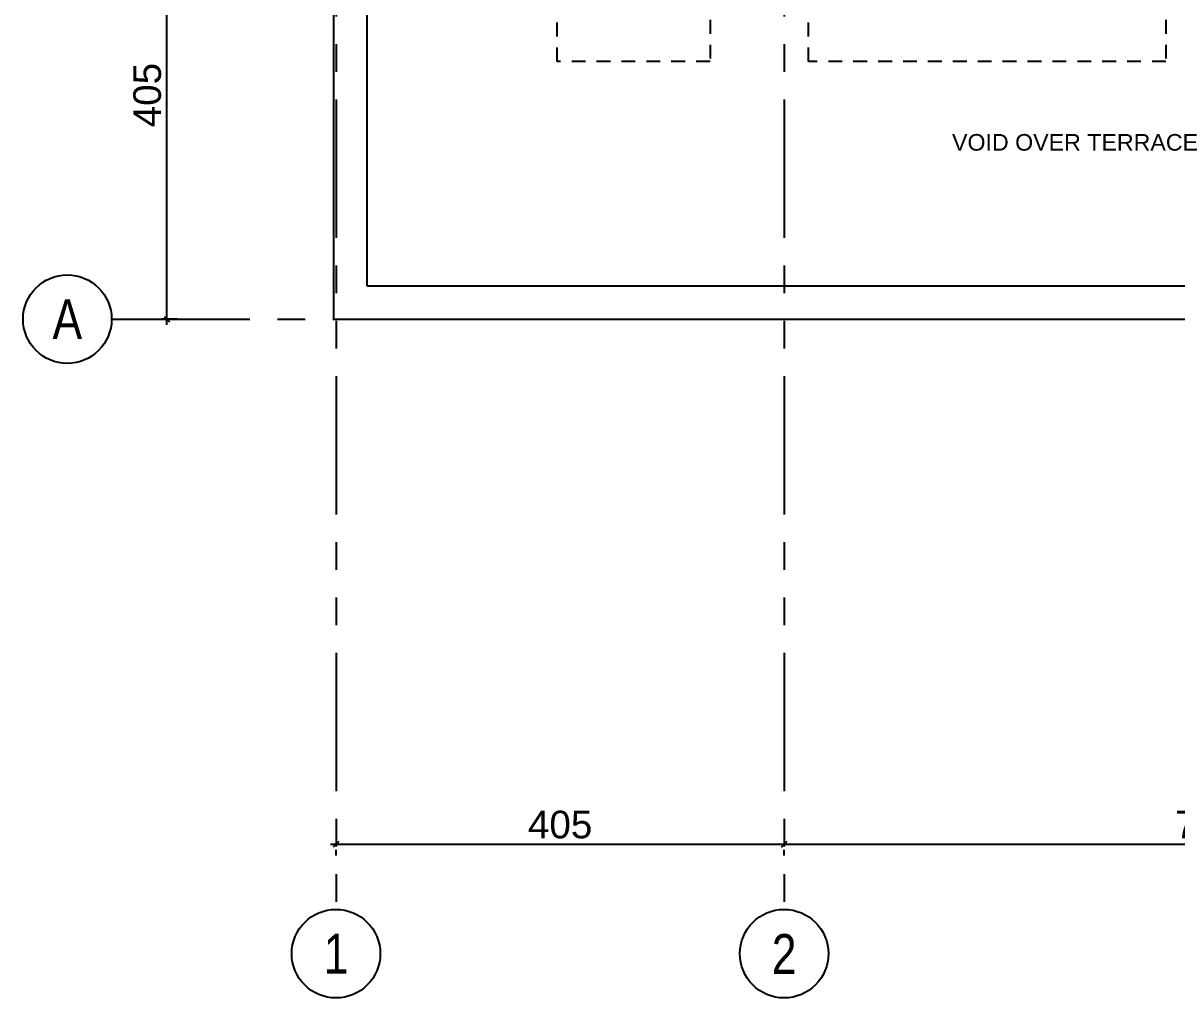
# Model space of a CAD drawing. Extents: x 186.8 to 246.9, y -2.6 to 70.8.
# Drawn here: x 192.59 to 203.02, y -2.63 to 6.18 of the extents above; entities that cross this region are included whole.
import ezdxf
from ezdxf.enums import TextEntityAlignment as Align

# ---------------------------------------------------------------- set-up
doc = ezdxf.new("R2010")
doc.units = 0
doc.header["$MEASUREMENT"] = 0
doc.header["$PDMODE"] = 35
doc.header["$PDSIZE"] = 0.3
doc.linetypes.add('AXIS_100$0$A-AXIS$0$PHANTOM', pattern=[2.5, 1.25, -0.25, 0.25, -0.25, 0.25, -0.25])
doc.linetypes.add('HIDDEN2', pattern=[0.1875, 0.125, -0.0625])
doc.layers.get('0').update_dxf_attribs({"linetype": 'CONTINUOUS'})
doc.layers.get('DEFPOINTS').update_dxf_attribs({"linetype": 'CONTINUOUS'})
for name, color, linetype in [('A-PROJECTION', 9, 'CONTINUOUS'), ('a-text-red', 10, 'CONTINUOUS'), ('AXIS_100$0$A-axe-dim-100', 3, 'CONTINUOUS'), ('AXIS_100$0$A-axe-text', 3, 'CONTINUOUS'), ('AXIS_100$0$A-AXIS-100', 10, 'AXIS_100$0$A-AXIS$0$PHANTOM')]:
    doc.layers.add(name, color=color, linetype=linetype)
doc.styles.add('A100-STEXT', font='ARIAL.TTF', dxfattribs={"height": 0.25})
doc.styles.add('AXIS_100$0$A-AXIS$0$STRUCTURE$0$A100-STEXT', font='ARIAL.TTF', dxfattribs={"height": 0.25})
doc.styles.add('AXIS_100$0$STYLE1', font='ARIAL.TTF')
doc.dimstyles.new('AXIS_100$0$A50-DIM', dxfattribs={"dimtxt": 0.1, "dimasz": 0.05, "dimexe": 0.05, "dimexo": 0.1, "dimgap": 0.05, "dimtad": 1, "dimlfac": 100, "dimrnd": 0.5, "dimdsep": 46, "dimtxsty": 'AXIS_100$0$STYLE1', "dimblk": 'AXIS_100$0$_OBLIQUE', "dimcen": 0.05, "dimdle": 0.05, "dimclrd": 35, "dimclre": 35, "dimclrt": 256, "dimadec": 0, "dimazin": 0, "dimtfac": 1.4, "dimtix": 1, "dimtmove": 2, "dimatfit": 3, "dimldrblk": 'AXIS_100$0$_Open90', "dimfxl": 0, "dimtolj": 1, "dimarcsym": 0})

# ---------------------------------------------------------------- blocks, each defined once
blk = doc.blocks.new('AXIS_100$0$_OBLIQUE')
at = {"color": 0, "linetype": 'ByBlock'}
blk.add_line((-0.5, -0.5), (0.5, 0.5), dxfattribs=at)
blk = doc.blocks.new('*D155')
at = {"layer": 'AXIS_100$0$A-axe-dim-100', "color": 35, "linetype": 'Continuous', "lineweight": -2}
for p, q in [((199.466, -1.146), (199.466, -1.196)), ((195.366, -1.246), (199.516, -1.246)), ((195.416, -1.346), (195.416, -1.296))]:
    blk.add_line(p, q, dxfattribs=at)
at = {"layer": 'DEFPOINTS', "color": 0, "linetype": 'Continuous'}
for p in [(195.416, -1.246), (199.466, -1.246), (199.466, -1.246)]:
    blk.add_point(p, dxfattribs=at)
at = {"layer": 'AXIS_100$0$A-axe-dim-100', "color": 35, "linetype": 'Continuous', "lineweight": -2, "xscale": 0.05, "yscale": 0.05, "zscale": 0.05, "rotation": 180}
blk.add_blockref('AXIS_100$0$_OBLIQUE', (195.416, -1.246), dxfattribs=at)
at = {"layer": 'AXIS_100$0$A-axe-dim-100', "color": 35, "linetype": 'Continuous', "lineweight": -2, "xscale": 0.05, "yscale": 0.05, "zscale": 0.05}
blk.add_blockref('AXIS_100$0$_OBLIQUE', (199.466, -1.246), dxfattribs=at)
at = {"layer": 'AXIS_100$0$A-axe-dim-100', "linetype": 'Continuous', "insert": (197.441, -1.069), "char_height": 0.25, "attachment_point": 5, "style": 'AXIS_100$0$STYLE1'}
blk.add_mtext('\\A1;405', dxfattribs=at)
blk = doc.blocks.new('AXIS_100$0$_Open90')
at = {"color": 0, "linetype": 'ByBlock', "lineweight": -2}
for p, q in [((0, 0), (-1, 0)), ((-0.5, 0.5), (0, 0)), ((0, 0), (-0.5, -0.5))]:
    blk.add_line(p, q, dxfattribs=at)
blk = doc.blocks.new('*D159')
at = {"layer": 'AXIS_100$0$A-axe-dim-100', "color": 35, "linetype": 'Continuous', "lineweight": -2}
for p, q in [((193.983, 7.55), (193.837, 7.55)), ((193.887, 3.45), (193.887, 7.6)), ((193.983, 3.5), (193.837, 3.5))]:
    blk.add_line(p, q, dxfattribs=at)
at = {"layer": 'DEFPOINTS', "color": 0, "linetype": 'Continuous'}
for p in [(193.887, 7.55), (194.083, 7.55), (194.083, 3.5)]:
    blk.add_point(p, dxfattribs=at)
at = {"layer": 'AXIS_100$0$A-axe-dim-100', "color": 35, "linetype": 'Continuous', "lineweight": -2, "xscale": 0.05, "yscale": 0.05, "zscale": 0.05}
for p, rotation in [((193.887, 7.55), 90), ((193.887, 3.5), 270)]:
    blk.add_blockref('AXIS_100$0$_OBLIQUE', p, dxfattribs=dict(at, rotation=rotation))
at = {"layer": 'AXIS_100$0$A-axe-dim-100', "linetype": 'Continuous', "insert": (193.71, 5.525), "char_height": 0.25, "attachment_point": 5, "rotation": 90, "style": 'AXIS_100$0$STYLE1'}
blk.add_mtext('\\A1;405', dxfattribs=at)
blk = doc.blocks.new('*D171')
at = {"layer": 'AXIS_100$0$A-axe-dim-100', "color": 35, "linetype": 'Continuous', "lineweight": -2}
for p, q in [((207.116, -1.146), (207.116, -1.196)), ((199.416, -1.246), (207.166, -1.246)), ((199.466, -1.346), (199.466, -1.296))]:
    blk.add_line(p, q, dxfattribs=at)
at = {"layer": 'DEFPOINTS', "color": 0, "linetype": 'Continuous'}
for p in [(199.466, -1.246), (207.116, -1.246), (207.116, -1.246)]:
    blk.add_point(p, dxfattribs=at)
at = {"layer": 'AXIS_100$0$A-axe-dim-100', "color": 35, "linetype": 'Continuous', "lineweight": -2, "xscale": 0.05, "yscale": 0.05, "zscale": 0.05, "rotation": 180}
blk.add_blockref('AXIS_100$0$_OBLIQUE', (199.466, -1.246), dxfattribs=at)
at = {"layer": 'AXIS_100$0$A-axe-dim-100', "color": 35, "linetype": 'Continuous', "lineweight": -2, "xscale": 0.05, "yscale": 0.05, "zscale": 0.05}
blk.add_blockref('AXIS_100$0$_OBLIQUE', (207.116, -1.246), dxfattribs=at)
at = {"layer": 'AXIS_100$0$A-axe-dim-100', "linetype": 'Continuous', "insert": (203.291, -1.069), "char_height": 0.25, "attachment_point": 5, "style": 'AXIS_100$0$STYLE1'}
blk.add_mtext('\\A1;765', dxfattribs=at)

msp = doc.modelspace()

# ---------------------------------------------------------------- linework, layer by layer
at = {"layer": 'A-PROJECTION'}
for p, q in [((195.39554, 3.5), (195.39554, 6.43)), ((195.69554, 3.8), (195.69554, 6.43)), ((195.69554, 3.8), (207.03554, 3.8)), ((195.39554, 3.5), (238.34554, 3.5))]:
    msp.add_line(p, q, dxfattribs=at)
at = {"layer": 'A-PROJECTION', "linetype": 'HIDDEN2'}
for points in [[(198.79554, 6.43), (198.79554, 5.83), (197.41554, 5.83), (197.41554, 6.43)], [(202.91554, 6.43), (202.91554, 5.83), (199.68554, 5.83), (199.68554, 6.43)]]:
    msp.add_lwpolyline(points, dxfattribs=at)
at = {"layer": 'AXIS_100$0$A-AXIS-100'}
for p, q in [((195.41554, 32.98435), (195.41554, -1.8346)), ((199.46554, 32.98435), (199.46554, -1.8346)), ((193.38718, 3.5), (240.59652, 3.5))]:
    msp.add_line(p, q, dxfattribs=at)
at = {"layer": 'AXIS_100$0$A-AXIS-100', "linetype": 'Continuous'}
for centre in [(192.98718, 3.5), (195.41554, -2.2346), (199.46554, -2.2346)]:
    msp.add_circle(centre, 0.4, dxfattribs=at)

# ---------------------------------------------------------------- texts
at = {"layer": 'a-text-red', "insert": (202.09473, 5.17312), "char_height": 0.15, "width": 7.586, "attachment_point": 2, "style": 'A100-STEXT'}
msp.add_mtext('VOID OVER TERRACE', dxfattribs=at)
at = {"layer": 'AXIS_100$0$A-axe-text', "style": 'AXIS_100$0$A-AXIS$0$STRUCTURE$0$A100-STEXT', "width": 0.8}
for s, p in [('A', (192.98718, 3.5)), ('1', (195.41554, -2.2346)), ('2', (199.46554, -2.2346))]:
    msp.add_text(s, height=0.36, dxfattribs=at).set_placement(p, align=Align.MIDDLE)

# ---------------------------------------------------------------- dimensions: what is measured, and where the dimension line sits
at = {"layer": 'AXIS_100$0$A-axe-dim-100', "linetype": 'Continuous'}
dim = msp.add_linear_dim(base=(193.88718, 7.55), p1=(194.08315, 3.5), p2=(194.08315, 7.55), angle=90, dimstyle='AXIS_100$0$A50-DIM', override={"dimtxt": 0.25}, dxfattribs=at)
dim.commit()
dim.dimension.update_dxf_attribs({"geometry": '*D159', "text_midpoint": (193.70953, 5.525)})
for p1, p2, picture, middle in [((195.41554, -1.24616), (199.46554, -1.24616), '*D155', (197.44054, -1.06852)), ((199.46554, -1.24616), (207.11554, -1.24616), '*D171', (203.29054, -1.06852))]:
    dim = msp.add_aligned_dim(p1=p1, p2=p2, distance=0, dimstyle='AXIS_100$0$A50-DIM', override={"dimtxt": 0.25}, dxfattribs=at)
    dim.commit()
    dim.dimension.update_dxf_attribs({"geometry": picture, "text_midpoint": middle})

doc.saveas('drawing.dxf')
